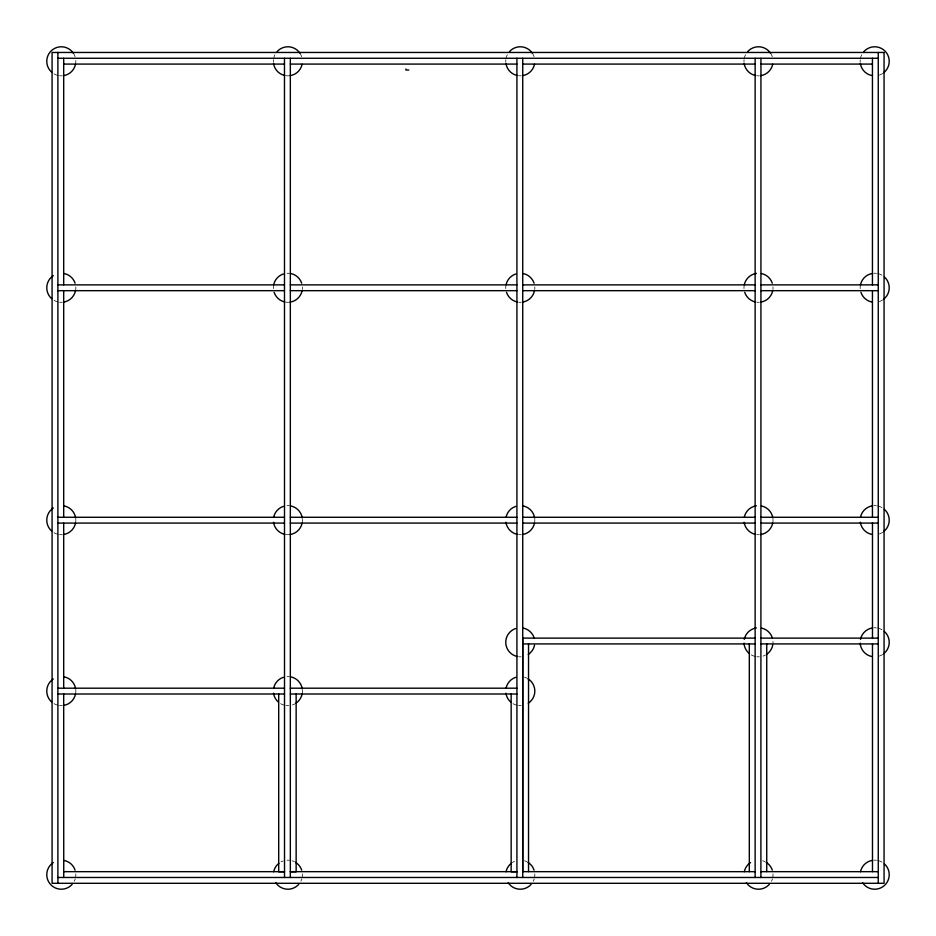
<?xml version="1.0" encoding="UTF-8"?>
<svg xmlns="http://www.w3.org/2000/svg" width="936" height="936" viewBox="0 0 936 936"><rect width="100%" height="100%" fill="white"/><g stroke="black" fill="none" stroke-linecap="round" stroke-linejoin="round"><path stroke-width="0.7" stroke-dasharray="4.68 3.51" d="M882.683 654.439A14.52 14.52 0 0 1 879.267 656.089M873.861 627.799A14.52 14.52 0 0 1 876.388 627.869M877.64 628.079A14.52 14.52 0 0 1 884.356 631.449M882.683 299.906A14.52 14.52 0 0 1 879.267 301.567M860.196 288.616A14.52 14.52 0 0 1 860.278 286.077M873.861 273.277A14.52 14.52 0 0 1 876.388 273.347M877.64 273.546A14.52 14.52 0 0 1 884.356 276.927M882.683 73.441A14.52 14.52 0 0 1 879.267 75.091M860.196 62.139A14.52 14.52 0 0 1 860.278 59.611M860.476 58.36A14.52 14.52 0 0 1 861.717 54.779M882.683 532.315A14.52 14.52 0 0 1 879.267 533.965M873.861 505.674A14.52 14.52 0 0 1 876.388 505.744M877.64 505.955A14.52 14.52 0 0 1 884.356 509.324M873.861 860.196A14.52 14.52 0 0 1 876.388 860.278M877.64 860.476A14.52 14.52 0 0 1 884.356 863.846M521.13 656.803A14.52 14.52 0 0 1 518.602 656.721M759.342 534.678A14.52 14.52 0 0 1 756.803 534.596M772.996 519.328A14.52 14.52 0 0 1 772.925 521.867M62.139 705.604A14.52 14.52 0 0 1 59.611 705.533M58.36 705.323A14.52 14.52 0 0 1 51.644 701.953M75.804 690.265A14.52 14.52 0 0 1 75.523 694.044M521.13 705.604A14.52 14.52 0 0 1 518.602 705.533M517.351 705.323A14.52 14.52 0 0 1 510.635 701.953M524.452 677.184A14.52 14.52 0 0 1 526.816 678.12M765.391 655.083A14.52 14.52 0 0 1 763.062 656.089M759.342 656.803A14.52 14.52 0 0 1 756.803 656.721M755.563 656.522A14.52 14.52 0 0 1 748.847 653.152M772.996 641.452A14.52 14.52 0 0 1 772.726 645.243M759.342 302.269A14.52 14.52 0 0 1 756.803 302.199M744.003 288.616A14.52 14.52 0 0 1 744.073 286.077M772.996 286.931A14.52 14.52 0 0 1 772.925 289.47M62.139 75.804A14.52 14.52 0 0 1 59.611 75.722M58.36 75.523A14.52 14.52 0 0 1 51.644 72.154M73.441 53.317A14.52 14.52 0 0 1 75.091 56.733M75.804 60.454A14.52 14.52 0 0 1 75.523 64.245M521.13 75.804A14.52 14.52 0 0 1 518.602 75.722M505.791 62.139A14.52 14.52 0 0 1 505.861 59.611M506.06 58.36A14.52 14.52 0 0 1 507.312 54.779M532.432 53.317A14.52 14.52 0 0 1 534.082 56.733M294.781 703.884A14.52 14.52 0 0 1 292.453 704.89M288.733 705.604A14.52 14.52 0 0 1 286.194 705.533M284.954 705.323A14.52 14.52 0 0 1 278.238 701.953M287.048 676.599A14.52 14.52 0 0 1 289.587 676.681M302.386 690.265A14.52 14.52 0 0 1 302.117 694.044M534.21 878.869A14.52 14.52 0 0 1 533.274 881.221M512.308 862.559A14.52 14.52 0 0 1 514.543 861.366M524.452 860.781A14.52 14.52 0 0 1 526.816 861.717M534.795 873.861A14.52 14.52 0 0 1 534.514 877.64M759.342 75.804A14.52 14.52 0 0 1 756.803 75.722M744.003 62.139A14.52 14.52 0 0 1 744.073 59.611M744.272 58.36A14.52 14.52 0 0 1 745.524 54.779M770.632 53.317A14.52 14.52 0 0 1 772.294 56.733M62.139 534.678A14.52 14.52 0 0 1 59.611 534.596M58.36 534.397A14.52 14.52 0 0 1 51.644 531.028M75.804 519.328A14.52 14.52 0 0 1 75.523 523.119M301.801 878.869A14.52 14.52 0 0 1 300.865 881.221M280.999 861.916A14.52 14.52 0 0 1 283.327 860.909M287.048 860.196A14.52 14.52 0 0 1 289.587 860.278M292.055 860.781A14.52 14.52 0 0 1 294.407 861.717M302.386 873.861A14.52 14.52 0 0 1 302.117 877.64M288.733 302.269A14.52 14.52 0 0 1 286.194 302.199M273.394 288.616A14.52 14.52 0 0 1 273.464 286.077M287.048 273.277A14.52 14.52 0 0 1 289.587 273.347M302.386 286.931A14.52 14.52 0 0 1 302.316 289.47M288.733 534.678A14.52 14.52 0 0 1 286.194 534.596M287.048 505.674A14.52 14.52 0 0 1 289.587 505.744M302.386 519.328A14.52 14.52 0 0 1 302.316 521.867M772.411 878.869A14.52 14.52 0 0 1 771.475 881.221M762.664 860.781A14.52 14.52 0 0 1 765.016 861.717M772.996 873.861A14.52 14.52 0 0 1 772.726 877.64M521.13 534.678A14.52 14.52 0 0 1 518.602 534.596M534.795 519.328A14.52 14.52 0 0 1 534.713 521.867M75.219 878.869A14.52 14.52 0 0 1 74.283 881.221M75.804 873.861A14.52 14.52 0 0 1 75.523 877.64M288.733 75.804A14.52 14.52 0 0 1 286.194 75.722M273.394 62.139A14.52 14.52 0 0 1 273.464 59.611M273.663 58.36A14.52 14.52 0 0 1 274.915 54.779M300.023 53.317A14.52 14.52 0 0 1 301.685 56.733M521.13 302.269A14.52 14.52 0 0 1 518.602 302.199M505.791 288.616A14.52 14.52 0 0 1 505.861 286.077M534.795 286.931A14.52 14.52 0 0 1 534.713 289.47M62.139 302.269A14.52 14.52 0 0 1 59.611 302.199M58.36 302A14.52 14.52 0 0 1 51.644 298.619M75.804 286.931A14.52 14.52 0 0 1 75.523 290.71"/><path stroke-width="1.4" d="M57.892 58.266L878.26 58.266M63.695 64.081L284.474 64.081M290.335 64.081L516.918 64.081M522.733 64.081L755.13 64.081M760.898 64.081L872.446 64.081M408.81 70.013L405.908 70.013L405.908 68.972M57.845 284.872L284.474 284.872M290.289 284.872L516.918 284.872M522.733 284.872L755.13 284.872M760.945 284.872L878.307 284.872M57.845 290.675L284.474 290.675M290.289 290.675L516.918 290.675M522.733 290.675L755.13 290.675M760.945 290.675L878.307 290.675M57.845 517.269L284.474 517.269M290.289 517.269L516.918 517.269M522.733 517.269L755.13 517.269M760.933 517.269L878.296 517.269M57.845 523.084L284.474 523.084M290.289 523.084L516.918 523.084M522.733 523.084L755.13 523.084M760.933 523.084L878.296 523.084M755.118 638.118L522.721 638.118L522.721 871.673L755.13 871.673M760.933 638.118L878.296 638.118M522.721 643.921L755.118 643.921M760.933 643.921L878.296 643.921M57.892 688.194L284.521 688.194M290.335 688.194L516.965 688.194M57.892 694.009L284.521 694.009M290.335 694.009L516.965 694.009M63.742 871.673L284.521 871.673M290.335 871.673L516.918 871.673M760.898 871.673L878.296 871.673M284.521 871.79L278.706 871.79L278.706 694.009M290.335 871.79L296.139 871.79L296.139 694.009M516.965 871.79L511.15 871.79L511.15 694.009M57.892 877.477L878.26 877.477M878.26 52.463L878.26 883.292M872.446 58.266L872.446 284.86M872.446 290.675L872.446 517.269M872.481 523.084L872.481 638.118M872.481 643.921L872.481 871.673M766.736 643.921L766.736 871.673M760.945 58.266L760.898 877.477M755.13 58.266L755.13 877.477M749.315 643.921L749.315 871.673M528.536 643.921L528.536 871.673M522.733 58.266L522.733 877.477M516.918 58.266L516.918 877.477M290.335 58.266L290.335 877.477M284.474 58.266L284.521 877.477M63.695 58.266L63.695 284.86M63.695 290.675L63.695 517.269M63.695 523.201L63.695 688.194M63.695 693.997L63.742 877.477M57.892 52.463L57.892 883.292M884.356 631.449A14.52 14.52 0 0 1 883.701 653.702M871.755 656.522A14.52 14.52 0 0 1 860.196 643.137M860.476 639.358A14.52 14.52 0 0 1 872.598 627.927M884.356 276.927A14.52 14.52 0 0 1 883.701 299.169M871.755 302A14.52 14.52 0 0 1 860.909 292.336M860.476 284.836A14.52 14.52 0 0 1 872.598 273.406M863.846 51.644A14.52 14.52 0 0 1 885.269 51.34A14.52 14.52 0 0 1 883.701 72.692M871.755 75.523A14.52 14.52 0 0 1 860.324 63.402M884.356 509.324A14.52 14.52 0 0 1 883.701 531.566M871.755 534.397A14.52 14.52 0 0 1 860.324 522.276M860.476 517.234A14.52 14.52 0 0 1 872.598 505.803M884.356 863.846A14.52 14.52 0 0 1 884.192 885.69A14.52 14.52 0 0 1 862.559 882.683M860.476 871.755A14.52 14.52 0 0 1 872.598 860.324M534.514 645.243A14.52 14.52 0 0 1 528.267 654.439M517.351 656.522A14.52 14.52 0 0 1 515.724 628.512M523.224 628.079A14.52 14.52 0 0 1 534.082 637.732M772.726 523.119A14.52 14.52 0 0 1 760.594 534.55M755.563 534.397A14.52 14.52 0 0 1 744.132 522.276M744.272 517.234A14.52 14.52 0 0 1 756.405 505.803M761.436 505.955A14.52 14.52 0 0 1 772.867 518.076M75.523 694.044A14.52 14.52 0 0 1 63.402 705.475M51.644 701.953A14.52 14.52 0 0 1 53.317 678.963M64.245 676.88A14.52 14.52 0 0 1 75.676 689.001M527.916 678.74A14.52 14.52 0 0 1 528.267 703.24M510.635 701.953A14.52 14.52 0 0 1 505.92 693.202M506.06 688.159A14.52 14.52 0 0 1 515.724 677.313M772.726 645.243A14.52 14.52 0 0 1 766.479 654.439M748.847 653.152A14.52 14.52 0 0 1 744.003 643.137M744.272 639.358A14.52 14.52 0 0 1 756.405 627.927M761.436 628.079A14.52 14.52 0 0 1 772.294 637.732M772.726 290.71A14.52 14.52 0 0 1 760.594 302.141M755.563 302A14.52 14.52 0 0 1 744.717 292.336M744.272 284.836A14.52 14.52 0 0 1 756.405 273.406M761.436 273.546A14.52 14.52 0 0 1 772.294 283.21M75.523 64.245A14.52 14.52 0 0 1 63.402 75.676M51.644 72.154A14.52 14.52 0 0 1 51.808 50.31A14.52 14.52 0 0 1 73.441 53.317M534.514 64.245A14.52 14.52 0 0 1 522.393 75.676M517.351 75.523A14.52 14.52 0 0 1 505.92 63.402M509.441 51.644A14.52 14.52 0 0 1 532.432 53.317M302.117 694.044A14.52 14.52 0 0 1 295.87 703.24M278.238 701.953A14.52 14.52 0 0 1 273.523 693.202M273.663 688.159A14.52 14.52 0 0 1 283.327 677.313M290.827 676.88A14.52 14.52 0 0 1 302.258 689.001M531.133 884.356A14.52 14.52 0 0 1 508.154 882.683M506.06 871.755A14.52 14.52 0 0 1 511.29 863.308M527.916 862.337A14.52 14.52 0 0 1 534.082 870.129M772.726 64.245A14.52 14.52 0 0 1 760.594 75.676M755.563 75.523A14.52 14.52 0 0 1 744.132 63.402M747.653 51.644A14.52 14.52 0 0 1 770.632 53.317M75.523 523.119A14.52 14.52 0 0 1 63.402 534.55M51.644 531.028A14.52 14.52 0 0 1 53.317 508.037M64.245 505.955A14.52 14.52 0 0 1 75.676 518.076M298.736 884.356A14.52 14.52 0 0 1 275.757 882.683M273.663 871.755A14.52 14.52 0 0 1 278.881 863.308M295.519 862.337A14.52 14.52 0 0 1 301.685 870.129M302.117 290.71A14.52 14.52 0 0 1 289.984 302.141M284.954 302A14.52 14.52 0 0 1 274.108 292.336M273.663 284.836A14.52 14.52 0 0 1 283.327 273.991M290.827 273.546A14.52 14.52 0 0 1 301.685 283.21M302.117 523.119A14.52 14.52 0 0 1 289.984 534.55M284.954 534.397A14.52 14.52 0 0 1 273.523 522.276M273.663 517.234A14.52 14.52 0 0 1 283.327 506.388M290.827 505.955A14.52 14.52 0 0 1 302.258 518.076M769.345 884.356A14.52 14.52 0 0 1 746.366 882.683M744.272 871.755A14.52 14.52 0 0 1 750.52 862.559M766.128 862.337A14.52 14.52 0 0 1 772.294 870.129M534.514 523.119A14.52 14.52 0 0 1 522.393 534.55M517.351 534.397A14.52 14.52 0 0 1 505.92 522.276M506.06 517.234A14.52 14.52 0 0 1 515.724 506.388M523.224 505.955A14.52 14.52 0 0 1 534.667 518.076M72.154 884.356A14.52 14.52 0 0 1 50.31 884.192A14.52 14.52 0 0 1 53.317 862.559M64.245 860.476A14.52 14.52 0 0 1 75.091 870.129M302.117 64.245A14.52 14.52 0 0 1 289.984 75.676M284.954 75.523A14.52 14.52 0 0 1 273.523 63.402M277.044 51.644A14.52 14.52 0 0 1 300.023 53.317M534.514 290.71A14.52 14.52 0 0 1 522.393 302.141M517.351 302A14.52 14.52 0 0 1 506.505 292.336M506.06 284.836A14.52 14.52 0 0 1 515.724 273.991M523.224 273.546A14.52 14.52 0 0 1 534.082 283.21M75.523 290.71A14.52 14.52 0 0 1 63.402 302.141M51.644 298.619A14.52 14.52 0 0 1 53.317 275.64M64.245 273.546A14.52 14.52 0 0 1 75.091 283.21M884.064 52.463L52.077 52.463L52.077 883.292L884.064 883.292L884.064 52.463"/></g></svg>
